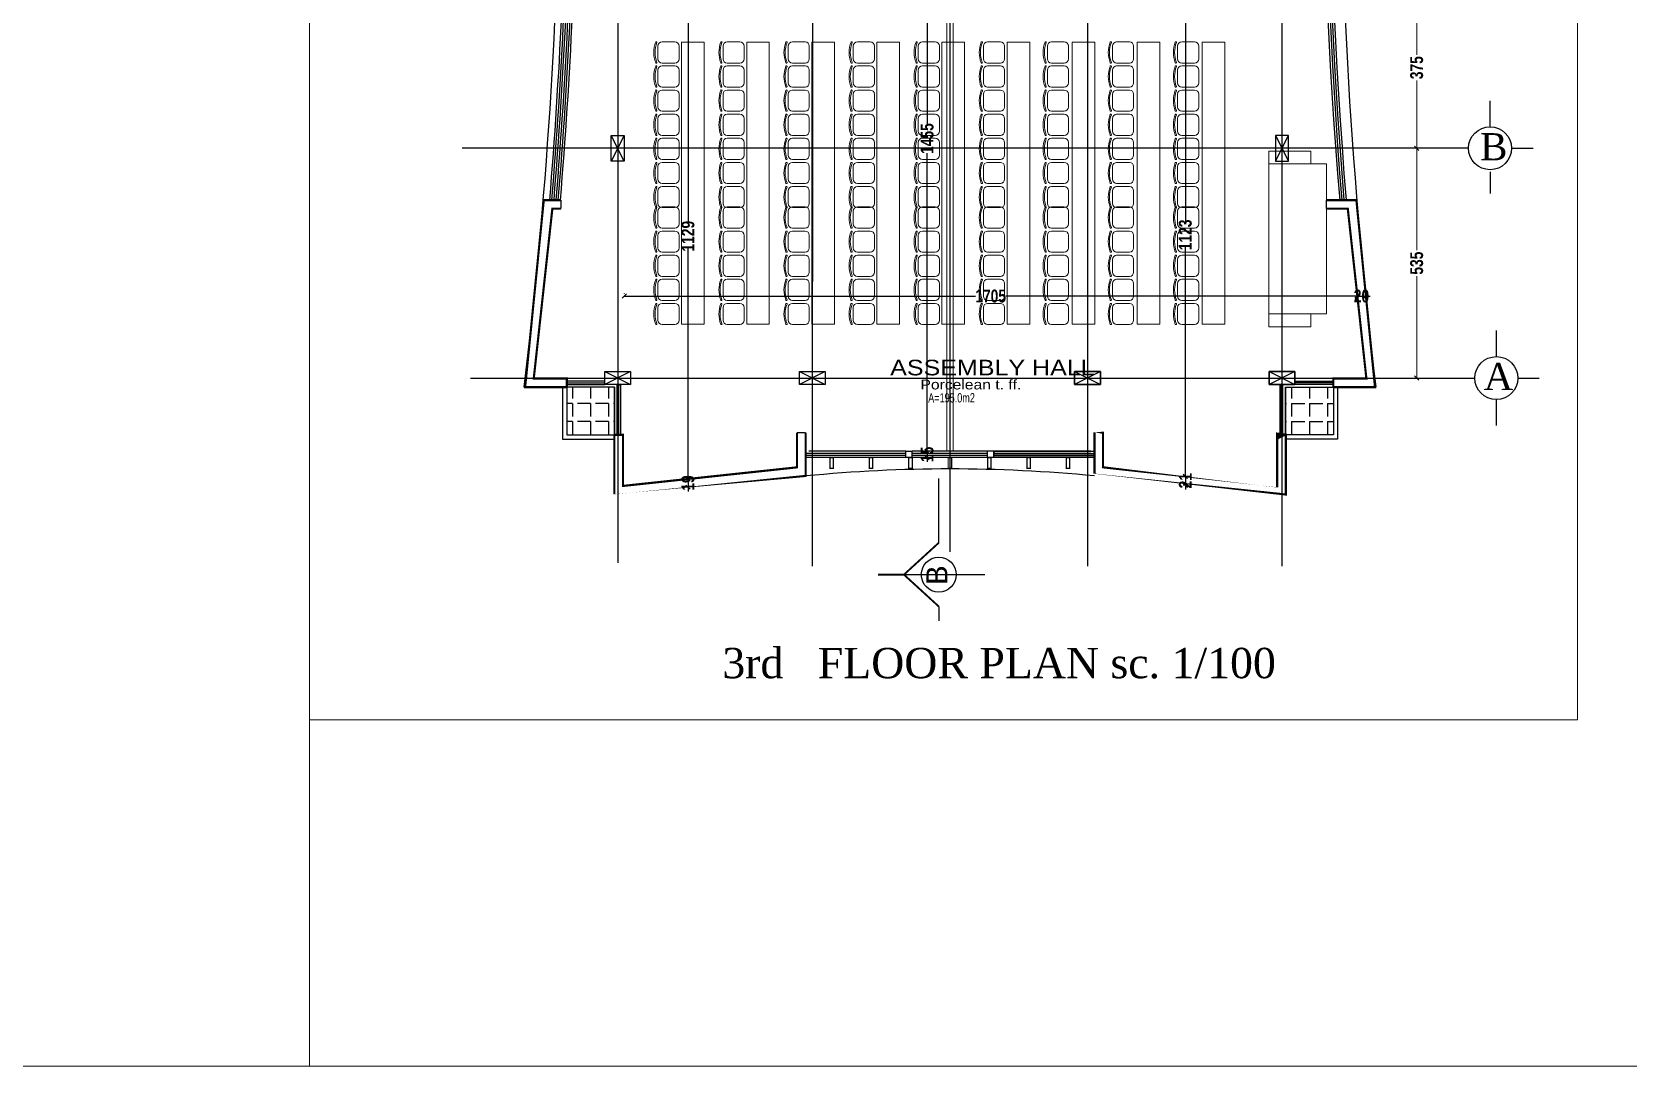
# Model space of a CAD drawing. Extents: x 285329 to 658348, y -83126 to -16980.
# Drawn here: x 352971 to 356684, y -43859 to -41452 of the extents above; entities that cross this region are included whole.
import ezdxf

# ---------------------------------------------------------------- set-up
doc = ezdxf.new("R2010")
doc.units = 0
doc.layers.get('0').update_dxf_attribs({"linetype": 'CONTINUOUS'})
doc.layers.get('DEFPOINTS').update_dxf_attribs({"color": 9, "linetype": 'CONTINUOUS'})
for name, color, linetype, lineweight in [('A-text finishing', 6, 'CONTINUOUS', 13), ('A-text function', 30, 'CONTINUOUS', 20), ('FURNITURE___EQUIPMENT', 114, 'CONTINUOUS', 15), ('VIS', 8, 'CONTINUOUS', 18)]:
    doc.layers.add(name, color=color, linetype=linetype, lineweight=lineweight)
for name, color, linetype in [('AXIS', 1, 'CONTINUOUS'), ('COLUMN', 5, 'CONTINUOUS'), ('DIM', 3, 'CONTINUOUS'), ('FURNITURE', 4, 'CONTINUOUS'), ('TEXT', 3, 'CONTINUOUS'), ('WALL', 7, 'CONTINUOUS'), ('WALL1', 2, 'CONTINUOUS')]:
    doc.layers.add(name, color=color, linetype=linetype)
doc.styles.add('ARIAL', font='BOD_CB.TTF', dxfattribs={"width": 1.199999999999999})
doc.styles.add('CITYBLUEPRINT', font='cityb___.ttf', dxfattribs={"width": 0.8})
doc.styles.get("Standard").update_dxf_attribs({"font": 'sanss___.ttf', "height": 15})
doc.styles.add('style2', font='romantic.ttf', dxfattribs={"height": 50})
doc.dimstyles.new('50', dxfattribs={"dimtxt": 30, "dimasz": 10, "dimexe": 5, "dimexo": 6, "dimgap": 5, "dimtad": 0, "dimdec": 0, "dimdsep": 46, "dimtxsty": 'CITYBLUEPRINT', "dimblk1": 'OBLIQUE', "dimblk2": 'OBLIQUE', "dimsah": 1, "dimcen": 0.05, "dimdle": 0.03, "dimclre": 22, "dimclrt": 7, "dimadec": 0, "dimazin": 0, "dimtfac": 1, "dimtdec": 0, "dimtix": 1, "dimtmove": 0, "dimatfit": 3, "dimldrblk": 'OBLIQUE', "dimfxl": 1, "dimtolj": 1, "dimtzin": 0, "dimarcsym": 0})

# ---------------------------------------------------------------- blocks, each defined once
blk = doc.blocks.new('TAB-5')
at = {"layer": 'FURNITURE', "lineweight": 0}
for p, q in [((-538.5593820248613, 1187.717737320665), (-238.5593820248614, 1187.717737320665)), ((-638.5593820248612, 787.7177373206648), (-638.5593820248612, 1087.717737320665)), ((-138.5593820248614, 1087.717737320665), (-138.5593820248614, 787.7177373206648)), ((-238.5593820248614, 687.7177373206648), (-538.5593820248613, 687.7177373206648))]:
    blk.add_line(p, q, dxfattribs=at)
for centre, radius, start, end in [((-620.8146965580526, 1229.186364258959), 20.08761812919474, 170.1282860094224, 222.6470650149485), ((-630.7529582679854, 1230.9158132179), 9.999999999999998, 111.1600114432705, 170.1282860094224), ((-538.5593820248613, 1087.717737320665), 100, 90, 180), ((-628.2345515308552, 1222.352200689303), 9.999999999999998, 222.6470650149485, 291.2242812019994), ((-388.5593820248613, 605.2085788946424), 680.9450584492434, 69.01053085055398, 111.1600114432705), ((-388.5593820248613, 605.2085788946424), 652.0501769492972, 68.89477812325246, 111.2242812019992), ((-238.5593820248614, 1087.717737320665), 100, 0, 90), ((-150.1671394524164, 1222.848907468171), 9.999999999999998, 248.8947781232525, 321.0795235193371), ((-148.2293088491424, 1231.633935489677), 9.999999999999998, 14.04189009814388, 69.01053085055398), ((-158.0154947548872, 1229.186364258959), 20.08761812919474, 321.0795235193371, 14.04189009814388), ((-538.5593820248613, 787.7177373206648), 100, 180, 270), ((-238.5593820248614, 787.7177373206648), 100, 270, 0)]:
    blk.add_arc(centre, radius, start, end, dxfattribs=at)
blk = doc.blocks.new('sec')
at = {"layer": 'WALL'}
for p, q in [((0, 105.8532076054325), (0, 319.4481774866144)), ((0, 105.8532076054325), (-115.7147705813695, 0)), ((-115.7147705813695, 0), (153.667668904105, 0)), ((0, -105.8532076054325), (0, -153.7743780556848))]:
    blk.add_line(p, q, dxfattribs=at)
at = {"layer": 'WALL', "const_width": 6}
for points in [[(0, 105.8532076054325), (-115.7147705813695, 0), (-201.5248270763404, 0)], [(0, -105.8532076054325), (-115.7147705813695, 0)]]:
    blk.add_lwpolyline(points, dxfattribs=at)
at = {"layer": 'WALL'}
blk.add_circle((0, 0), 57.93203715517805, dxfattribs=at)
blk = doc.blocks.new('COLUMN')
at = {"layer": 'AXIS'}
for p, q in [((236924.6994773077, -9644.256519553426), (236984.6994773077, -9674.256519553428)), ((236984.6994773077, -9644.256519553426), (236924.6994773077, -9674.256519553428))]:
    blk.add_line(p, q, dxfattribs=at)
at = {"layer": 'COLUMN'}
blk.add_lwpolyline([(236924.6994773077, -9644.256519553426), (236984.6994773077, -9644.256519553426), (236984.6994773077, -9674.256519553428), (236924.6994773077, -9674.256519553428)], close=True, dxfattribs=at)
blk = doc.blocks.new('_Oblique')
at = {"color": 0, "lineweight": -2}
blk.add_line((-0.5, -0.5), (0.5, 0.5), dxfattribs=at)
blk = doc.blocks.new('*D2210')
at = {"layer": 'DEFPOINTS', "color": 0, "linetype": 'Continuous', "lineweight": 5, "transparency": 16777216}
for p in [(329436.7379161645, -12978.66452399109), (329436.7379161637, -13353.66136426775), (329436.7379161645, -13353.66136426775)]:
    blk.add_point(p, dxfattribs=at)
at = {"layer": 'VIS', "color": 22, "linetype": 'Continuous', "lineweight": -2, "transparency": 16777216}
for p, q in [((329430.7379161645, -12978.66452399109), (329431.7379161645, -12978.66452399109)), ((329442.7379161637, -13353.66136426775), (329441.7379161645, -13353.66136426775))]:
    blk.add_line(p, q, dxfattribs=at)
at = {"layer": 'VIS', "color": 24, "linetype": 'Continuous', "lineweight": -2, "transparency": 16777216}
for p, q in [((329436.7379161645, -12978.63452399108), (329436.7379161645, -13136.47552196254)), ((329436.7379161645, -13353.69136426775), (329436.7379161645, -13195.85036629629))]:
    blk.add_line(p, q, dxfattribs=at)
at = {"layer": 'VIS', "color": 24, "linetype": 'Continuous', "lineweight": -2, "transparency": 16777216, "xscale": 10, "yscale": 10, "zscale": 10}
for p, rotation in [((329436.7379161645, -12978.66452399109), 90), ((329436.7379161645, -13353.66136426775), 270)]:
    blk.add_blockref('_Oblique', p, dxfattribs=dict(at, rotation=rotation))
at = {"layer": 'VIS', "color": 30, "linetype": 'Continuous', "lineweight": 5, "transparency": 16777216, "insert": (329436.7379161645, -13166.16294412937), "char_height": 30, "attachment_point": 5, "rotation": 90, "style": 'CITYBLUEPRINT'}
blk.add_mtext('\\A1;375', dxfattribs=at)
blk = doc.blocks.new('*D2211')
at = {"layer": 'DEFPOINTS', "color": 0, "linetype": 'Continuous', "lineweight": 5, "transparency": 16777216}
for p in [(329436.7379161645, -13353.69136426775), (329436.7379161637, -13888.53321777554), (329436.7379161653, -13888.53321777554)]:
    blk.add_point(p, dxfattribs=at)
at = {"layer": 'VIS', "color": 24, "linetype": 'Continuous', "lineweight": -2, "transparency": 16777216}
for p, q in [((329436.7379161653, -13353.66136426775), (329436.7379161653, -13591.15587757208)), ((329436.7379161653, -13888.56321777554), (329436.7379161653, -13651.06870447121))]:
    blk.add_line(p, q, dxfattribs=at)
at = {"layer": 'VIS', "color": 22, "linetype": 'Continuous', "lineweight": -2, "transparency": 16777216}
for p, q in [((329442.7379161645, -13353.69136426775), (329441.7379161652, -13353.69136426775)), ((329442.7379161637, -13888.53321777554), (329441.7379161652, -13888.53321777554))]:
    blk.add_line(p, q, dxfattribs=at)
at = {"layer": 'VIS', "color": 24, "linetype": 'Continuous', "lineweight": -2, "transparency": 16777216, "xscale": 10, "yscale": 10, "zscale": 10}
for p, rotation in [((329436.7379161653, -13353.69136426775), 90), ((329436.7379161653, -13888.53321777554), 270)]:
    blk.add_blockref('_Oblique', p, dxfattribs=dict(at, rotation=rotation))
at = {"layer": 'VIS', "color": 30, "linetype": 'Continuous', "lineweight": 5, "transparency": 16777216, "insert": (329436.7379161653, -13621.11229102159), "char_height": 30, "attachment_point": 5, "rotation": 90, "style": 'CITYBLUEPRINT'}
blk.add_mtext('\\A1;535', dxfattribs=at)
blk = doc.blocks.new('*D2454')
at = {"layer": 'DEFPOINTS', "color": 0, "linetype": 'Continuous', "lineweight": 5, "transparency": 16777216}
for p in [(354499.2237919385, -41362.7063865403), (354497.0967299658, -42492.11159157423), (354499.7748191839, -42492.11159157423)]:
    blk.add_point(p, dxfattribs=at)
at = {"layer": 'VIS', "color": 22, "linetype": 'Continuous', "lineweight": -2, "transparency": 16777216}
for p, q in [((354493.2237919385, -41362.7063865403), (354492.0967299658, -41362.7063865403)), ((354493.7748191839, -42492.11159157423), (354492.0967299658, -42492.11159157423))]:
    blk.add_line(p, q, dxfattribs=at)
at = {"layer": 'VIS', "color": 0, "linetype": 'Continuous', "lineweight": -2, "transparency": 16777216}
for p, q in [((354497.0967299658, -41362.6763865403), (354497.0967299658, -41899.47001022787)), ((354497.0967299658, -42492.14159157423), (354497.0967299658, -41955.34796788666))]:
    blk.add_line(p, q, dxfattribs=at)
at = {"layer": 'VIS', "color": 0, "linetype": 'Continuous', "lineweight": -2, "transparency": 16777216, "xscale": 10, "yscale": 10, "zscale": 10}
for p, rotation in [((354497.0967299658, -41362.7063865403), 90), ((354497.0967299658, -42492.11159157423), 270)]:
    blk.add_blockref('_Oblique', p, dxfattribs=dict(at, rotation=rotation))
at = {"layer": 'VIS', "color": 7, "linetype": 'Continuous', "lineweight": 5, "transparency": 16777216, "insert": (354497.0967299658, -41927.40898905721), "char_height": 30, "attachment_point": 5, "rotation": 90, "style": 'CITYBLUEPRINT'}
blk.add_mtext('\\A1;1129', dxfattribs=at)
blk = doc.blocks.new('*D2455')
at = {"layer": 'DEFPOINTS', "color": 0, "linetype": 'Continuous', "lineweight": 5, "transparency": 16777216}
for p in [(354497.0967299658, -42511.46351712853), (354499.7748191839, -42492.11159157423), (354501.6562411685, -42511.46351712853)]:
    blk.add_point(p, dxfattribs=at)
at = {"layer": 'VIS', "color": 22, "linetype": 'Continuous', "lineweight": -2, "transparency": 16777216}
for p, q in [((354493.7748191839, -42492.11159157423), (354492.0967299658, -42492.11159157423)), ((354495.6562411685, -42511.46351712853), (354492.0967299658, -42511.46351712853))]:
    blk.add_line(p, q, dxfattribs=at)
at = {"layer": 'VIS', "color": 0, "linetype": 'Continuous', "lineweight": -2, "transparency": 16777216}
for p, q in [((354497.0967299658, -42492.11159157423), (354497.0967299658, -42482.11159157423)), ((354497.0967299658, -42492.11159157423), (354497.0967299658, -42511.46351712853)), ((354497.0967299658, -42511.46351712853), (354497.0967299658, -42521.46351712853))]:
    blk.add_line(p, q, dxfattribs=at)
at = {"layer": 'VIS', "color": 0, "linetype": 'Continuous', "lineweight": -2, "transparency": 16777216, "xscale": 10, "yscale": 10, "zscale": 10}
for p, rotation in [((354497.0967299658, -42492.11159157423), 270), ((354497.0967299658, -42511.46351712853), 90)]:
    blk.add_blockref('_Oblique', p, dxfattribs=dict(at, rotation=rotation))
at = {"layer": 'VIS', "color": 7, "linetype": 'Continuous', "lineweight": 5, "transparency": 16777216, "insert": (354497.0967299658, -42501.78755435133), "char_height": 30, "attachment_point": 5, "rotation": 90, "style": 'CITYBLUEPRINT'}
blk.add_mtext('\\A1;19', dxfattribs=at)
blk = doc.blocks.new('*D2459')
at = {"layer": 'DEFPOINTS', "color": 0, "linetype": 'Continuous', "lineweight": 5, "transparency": 16777216}
for p in [(355064.1647234976, -40972.71338443355), (355051.7316329941, -42427.72617808858), (355053.4207978451, -42427.72617808858)]:
    blk.add_point(p, dxfattribs=at)
at = {"layer": 'VIS', "color": 22, "linetype": 'Continuous', "lineweight": -2, "transparency": 16777216}
for p, q in [((355058.1647234976, -40972.71338443355), (355048.4207978451, -40972.71338443355)), ((355057.7316329941, -42427.72617808858), (355058.4207978451, -42427.72617808858))]:
    blk.add_line(p, q, dxfattribs=at)
at = {"layer": 'VIS', "color": 0, "linetype": 'Continuous', "lineweight": -2, "transparency": 16777216}
for p, q in [((355053.4207978451, -40972.68338443355), (355053.4207978451, -41666.34805025235)), ((355053.4207978451, -42427.75617808858), (355053.4207978451, -41734.09151226978))]:
    blk.add_line(p, q, dxfattribs=at)
at = {"layer": 'VIS', "color": 0, "linetype": 'Continuous', "lineweight": -2, "transparency": 16777216, "xscale": 10, "yscale": 10, "zscale": 10}
for p, rotation in [((355053.4207978451, -40972.71338443355), 90), ((355053.4207978451, -42427.72617808858), 270)]:
    blk.add_blockref('_Oblique', p, dxfattribs=dict(at, rotation=rotation))
at = {"layer": 'VIS', "color": 7, "linetype": 'Continuous', "lineweight": 5, "transparency": 16777216, "insert": (355053.4207978451, -41700.219781261), "char_height": 30, "attachment_point": 5, "rotation": 90, "style": 'CITYBLUEPRINT'}
blk.add_mtext('\\A1;1455', dxfattribs=at)
blk = doc.blocks.new('*D2460')
at = {"layer": 'DEFPOINTS', "color": 0, "linetype": 'Continuous', "lineweight": 5, "transparency": 16777216}
for p in [(355051.7316329941, -42427.72617808858), (355051.7316329941, -42442.72617808857), (355053.4207978451, -42442.72617808857)]:
    blk.add_point(p, dxfattribs=at)
at = {"layer": 'VIS', "color": 0, "linetype": 'Continuous', "lineweight": -2, "transparency": 16777216}
for p, q in [((355053.4207978451, -42427.72617808858), (355053.4207978451, -42417.72617808858)), ((355053.4207978451, -42427.72617808858), (355053.4207978451, -42442.72617808857)), ((355053.4207978451, -42442.72617808857), (355053.4207978451, -42452.72617808857))]:
    blk.add_line(p, q, dxfattribs=at)
at = {"layer": 'VIS', "color": 22, "linetype": 'Continuous', "lineweight": -2, "transparency": 16777216}
for p, q in [((355057.7316329941, -42427.72617808858), (355058.4207978451, -42427.72617808858)), ((355057.7316329941, -42442.72617808857), (355058.4207978451, -42442.72617808857))]:
    blk.add_line(p, q, dxfattribs=at)
at = {"layer": 'VIS', "color": 0, "linetype": 'Continuous', "lineweight": -2, "transparency": 16777216, "xscale": 10, "yscale": 10, "zscale": 10}
for p, rotation in [((355053.4207978451, -42427.72617808858), 270), ((355053.4207978451, -42442.72617808857), 90)]:
    blk.add_blockref('_Oblique', p, dxfattribs=dict(at, rotation=rotation))
at = {"layer": 'VIS', "color": 7, "linetype": 'Continuous', "lineweight": 5, "transparency": 16777216, "insert": (355053.4207978451, -42435.22617808852), "char_height": 30, "attachment_point": 5, "rotation": 90, "style": 'CITYBLUEPRINT'}
blk.add_mtext('\\A1;15', dxfattribs=at)
blk = doc.blocks.new('*D2463')
at = {"layer": 'DEFPOINTS', "color": 0, "linetype": 'Continuous', "lineweight": 5, "transparency": 16777216}
for p in [(355648.2257739865, -41362.70638652933), (355654.1494971654, -42485.93075070693), (355655.9380149884, -42485.93075070693)]:
    blk.add_point(p, dxfattribs=at)
at = {"layer": 'VIS', "color": 0, "linetype": 'Continuous', "lineweight": -2, "transparency": 16777216}
for p, q in [((355654.1494971654, -41362.67638652933), (355654.1494971654, -41896.37958978874)), ((355654.1494971654, -42485.96075070693), (355654.1494971654, -41952.25754744752))]:
    blk.add_line(p, q, dxfattribs=at)
at = {"layer": 'VIS', "color": 22, "linetype": 'Continuous', "lineweight": -2, "transparency": 16777216}
for p, q in [((355654.2257739865, -41362.70638652933), (355659.1494971654, -41362.70638652933)), ((355649.9380149884, -42485.93075070693), (355649.1494971654, -42485.93075070693))]:
    blk.add_line(p, q, dxfattribs=at)
at = {"layer": 'VIS', "color": 0, "linetype": 'Continuous', "lineweight": -2, "transparency": 16777216, "xscale": 10, "yscale": 10, "zscale": 10}
for p, rotation in [((355654.1494971654, -41362.70638652933), 90), ((355654.1494971654, -42485.93075070693), 270)]:
    blk.add_blockref('_Oblique', p, dxfattribs=dict(at, rotation=rotation))
at = {"layer": 'VIS', "color": 7, "linetype": 'Continuous', "lineweight": 5, "transparency": 16777216, "insert": (355654.1494971654, -41924.31856861807), "char_height": 30, "attachment_point": 5, "rotation": 90, "style": 'CITYBLUEPRINT'}
blk.add_mtext('\\A1;1123', dxfattribs=at)
blk = doc.blocks.new('*D2464')
at = {"layer": 'DEFPOINTS', "color": 0, "linetype": 'Continuous', "lineweight": 5, "transparency": 16777216}
for p in [(355654.1494971654, -42506.93460501253), (355655.9380149884, -42485.93075070693), (355665.3357008551, -42506.93460501253)]:
    blk.add_point(p, dxfattribs=at)
at = {"layer": 'VIS', "color": 0, "linetype": 'Continuous', "lineweight": -2, "transparency": 16777216}
for p, q in [((355654.1494971654, -42485.93075070693), (355654.1494971654, -42475.93075070693)), ((355654.1494971654, -42485.93075070693), (355654.1494971654, -42506.93460501253)), ((355654.1494971654, -42506.93460501253), (355654.1494971654, -42516.93460501253))]:
    blk.add_line(p, q, dxfattribs=at)
at = {"layer": 'VIS', "color": 22, "linetype": 'Continuous', "lineweight": -2, "transparency": 16777216}
for p, q in [((355649.9380149884, -42485.93075070693), (355649.1494971654, -42485.93075070693)), ((355659.3357008551, -42506.93460501253), (355649.1494971654, -42506.93460501253))]:
    blk.add_line(p, q, dxfattribs=at)
at = {"layer": 'VIS', "color": 0, "linetype": 'Continuous', "lineweight": -2, "transparency": 16777216, "xscale": 10, "yscale": 10, "zscale": 10}
for p, rotation in [((355654.1494971654, -42485.93075070693), 270), ((355654.1494971654, -42506.93460501253), 90)]:
    blk.add_blockref('_Oblique', p, dxfattribs=dict(at, rotation=rotation))
at = {"layer": 'VIS', "color": 7, "linetype": 'Continuous', "lineweight": 5, "transparency": 16777216, "insert": (355654.1494971654, -42496.43267785967), "char_height": 30, "attachment_point": 5, "rotation": 90, "style": 'CITYBLUEPRINT'}
blk.add_mtext('\\A1;21', dxfattribs=at)
blk = doc.blocks.new('*D2488')
at = {"layer": 'DEFPOINTS', "color": 0, "linetype": 'Continuous', "lineweight": 5, "transparency": 16777216}
for p in [(354348.6745963797, -42066.78770158144), (356053.6958287807, -42060.99278717723), (356053.6958287807, -42066.78770158144)]:
    blk.add_point(p, dxfattribs=at)
at = {"layer": 'VIS', "color": 0, "linetype": 'Continuous', "lineweight": -2, "transparency": 16777216}
for p, q in [((354348.6445963797, -42066.78770158144), (355165.7593097159, -42066.78770158144)), ((356053.7258287807, -42066.78770158144), (355236.6111154445, -42066.78770158144))]:
    blk.add_line(p, q, dxfattribs=at)
at = {"layer": 'VIS', "color": 22, "linetype": 'Continuous', "lineweight": -2, "transparency": 16777216}
for p, q in [((354348.6745963797, -42060.78770158144), (354348.6745963797, -42061.78770158144)), ((356053.6958287807, -42066.99278717723), (356053.6958287807, -42071.78770158144))]:
    blk.add_line(p, q, dxfattribs=at)
at = {"layer": 'VIS', "color": 0, "linetype": 'Continuous', "lineweight": -2, "transparency": 16777216, "xscale": 10, "yscale": 10, "zscale": 10, "rotation": 180}
blk.add_blockref('_Oblique', (354348.6745963797, -42066.78770158144), dxfattribs=at)
at = {"layer": 'VIS', "color": 0, "linetype": 'Continuous', "lineweight": -2, "transparency": 16777216, "xscale": 10, "yscale": 10, "zscale": 10}
blk.add_blockref('_Oblique', (356053.6958287807, -42066.78770158144), dxfattribs=at)
at = {"layer": 'VIS', "color": 7, "linetype": 'Continuous', "lineweight": 5, "transparency": 16777216, "insert": (355201.1852125802, -42066.78770158144), "char_height": 30, "attachment_point": 5, "style": 'CITYBLUEPRINT'}
blk.add_mtext('\\A1;1705', dxfattribs=at)
blk = doc.blocks.new('*D2489')
at = {"layer": 'DEFPOINTS', "color": 0, "linetype": 'Continuous', "lineweight": 5, "transparency": 16777216}
for p in [(356053.6958287807, -42060.99278717723), (356074.0724233856, -42066.78770158144), (356074.0724233856, -42068.42050740232)]:
    blk.add_point(p, dxfattribs=at)
at = {"layer": 'VIS', "color": 0, "linetype": 'Continuous', "lineweight": -2, "transparency": 16777216}
for p, q in [((356053.6958287807, -42066.78770158144), (356043.6958287807, -42066.78770158144)), ((356053.6958287807, -42066.78770158144), (356074.0724233856, -42066.78770158144)), ((356074.0724233856, -42066.78770158144), (356084.0724233856, -42066.78770158144))]:
    blk.add_line(p, q, dxfattribs=at)
at = {"layer": 'VIS', "color": 22, "linetype": 'Continuous', "lineweight": -2, "transparency": 16777216}
for p, q in [((356053.6958287807, -42066.99278717723), (356053.6958287807, -42071.78770158144)), ((356074.0724233856, -42062.42050740232), (356074.0724233856, -42061.78770158144))]:
    blk.add_line(p, q, dxfattribs=at)
at = {"layer": 'VIS', "color": 0, "linetype": 'Continuous', "lineweight": -2, "transparency": 16777216, "xscale": 10, "yscale": 10, "zscale": 10}
blk.add_blockref('_Oblique', (356053.6958287807, -42066.78770158144), dxfattribs=at)
at = {"layer": 'VIS', "color": 0, "linetype": 'Continuous', "lineweight": -2, "transparency": 16777216, "xscale": 10, "yscale": 10, "zscale": 10, "rotation": 180}
blk.add_blockref('_Oblique', (356074.0724233856, -42066.78770158144), dxfattribs=at)
at = {"layer": 'VIS', "color": 7, "linetype": 'Continuous', "lineweight": 5, "transparency": 16777216, "insert": (356063.8841260832, -42066.78770158144), "char_height": 30, "attachment_point": 5, "style": 'CITYBLUEPRINT'}
blk.add_mtext('\\A1;20', dxfattribs=at)
blk = doc.blocks.new('cbcb')
at = {"layer": 'AXIS'}
for p, q in [((327577.9315000264, -10741.61950025301), (327577.9470247301, -14318.49694649232)), ((328030.9518616301, -10741.68622763726), (328030.4239028826, -14326.06264830458)), ((328671.2707710166, -10741.78054305777), (328670.7428261613, -14326.06264830458)), ((329123.2197043137, -10741.84711262657), (329122.6917594584, -14326.12921787338)), ((329607.2991260899, -13303.71840465974), (329607.2991260899, -13243.28975497657)), ((329557.2991586259, -13353.66136426799), (327215.7118144301, -13353.66136426356)), ((329657.2991260898, -13353.71840465974), (329707.2991260898, -13353.71840465974)), ((329607.2991260899, -13408.71840465974), (329607.2991260899, -13458.71840465974)), ((329621.9644977424, -13838.5902581673), (329621.9644977424, -13778.16160848412)), ((327235.0907549859, -13888.53321777554), (329571.9645302784, -13888.53321777554)), ((329671.9644977423, -13888.59025816728), (329721.9644977423, -13888.59025816728)), ((329621.9644977424, -13999.01890785046), (329621.9644977424, -13938.59025816728))]:
    blk.add_line(p, q, dxfattribs=at)
for centre in [(329607.2991260899, -13353.71840465974), (329621.9644977424, -13888.59025816728)]:
    blk.add_circle(centre, 50, dxfattribs=at)
at = {"layer": 'WALL', "linetype": 'Continuous', "rotation": 270.0000000024456}
blk.add_blockref('COLUMN', (337237.2035341674, 223601.0381134551), dxfattribs=at)
at = {"layer": 'WALL', "linetype": 'Continuous', "xscale": -1, "rotation": 90}
blk.add_blockref('COLUMN', (319463.9631847672, 223601.0381130483), dxfattribs=at)
at = {"layer": 'WALL', "linetype": 'Continuous'}
for p in [(90623.24754742248, -4229.276698222126), (91075.72442557492, -4229.276698222126), (91716.04334885355, -4229.276698222126), (92168.52022700595, -4229.276698222126)]:
    blk.add_blockref('COLUMN', p, dxfattribs=at)
at = {"layer": 'WALL', "linetype": 'Continuous', "xscale": -1}
for p in [(565625.4423034688, -4229.276698222126), (566077.9191816213, -4229.276698222126)]:
    blk.add_blockref('COLUMN', p, dxfattribs=at)
at = {"layer": 'TEXT', "char_height": 63, "width": 240.46074, "attachment_point": 1, "style": 'style2'}
for s, insert in [('B', (329584.2109003079, -13318.54666027085)), ('A', (329592.6753865733, -13853.41851377842))]:
    blk.add_mtext(s, dxfattribs=dict(at, insert=insert))
at = {"layer": 'VIS', "linetype": 'Continuous', "lineweight": 5}
for base, p1, p2, picture, middle in [((329436.7379161645, -13353.66136426775), (329436.7379161645, -12978.66452399109), (329436.7379161637, -13353.66136426775), '*D2210', (329436.7379161645, -13166.16294412937)), ((329436.7379161653, -13888.53321777554), (329436.7379161645, -13353.69136426775), (329436.7379161637, -13888.53321777554), '*D2211', (329436.7379161653, -13621.11229102159))]:
    dim = blk.add_linear_dim(base=base, p1=p1, p2=p2, angle=90, dimstyle='50', override={"dimtmove": 1}, dxfattribs=at)
    dim.commit()
    dim.dimension.update_dxf_attribs({"geometry": picture, "text_midpoint": middle})

msp = doc.modelspace()

# ---------------------------------------------------------------- hatches: boundary and pattern name
at = {"layer": 'AXIS'}
h = msp.add_hatch(dxfattribs=at)
h.set_pattern_fill('ANGLE', color=256, scale=6, style=0)
h.set_pattern_definition([(180, (592822.1235245732, -51117.66701360115), (0, -41.90999999999998), [30.48, -11.43]), (270, (592822.1235245732, -51117.66701360115), (41.90999999999998, -2.6e-15), [30.48, -11.43])])
h.paths.add_polyline_path([(354215.0880130936, -42389.63843490235), (354326.1513676823, -42389.63843490228), (354326.1513676823, -42278.57508031378), (354215.0880130936, -42278.57508031408)])
h = msp.add_hatch(dxfattribs=at)
h.set_pattern_fill('ANGLE', color=256, scale=6, style=0)
h.set_pattern_definition([(0, (117391.4518903744, -51117.66701360115), (0, -41.90999999999998), [30.48, -11.43]), (270, (117391.4518903744, -51117.66701360115), (-41.90999999999998, -2.6e-15), [30.48, -11.43])])
h.paths.add_polyline_path([(355998.4874018542, -42389.63843490235), (355887.4240472656, -42389.63843490228), (355887.4240472656, -42278.57508031378), (355998.4874018542, -42278.57508031408)])

# ---------------------------------------------------------------- linework, layer by layer
msp.add_line((355106.7877074741, -42661.74143003373), (355106.7877074741, -39010.90787492196), dxfattribs=at)
at = {"layer": 'COLUMN', "linetype": 'Continuous', "lineweight": 5}
msp.add_lwpolyline([(356566.1654193357, -38852.7842092793), (356566.1654193357, -43052.7842092793), (353616.1654193357, -43052.7842092793), (353616.1654193357, -38852.7842092793)], close=True, dxfattribs=at)
at = {"layer": 'FURNITURE'}
for points in [[(354205.0880130938, -42278.57508031375), (354205.0880130938, -42399.63843490236), (354326.1513676823, -42399.6384349023)], [(356008.4874018542, -42278.57508031375), (356008.4874018542, -42399.63843490236), (355887.4240472656, -42399.6384349023)], [(355442.3936110295, -42442.72617808859), (354770.8292609293, -42442.72617808857)], [(355003.6745963801, -42427.72617808857), (354778.1482275692, -42427.72617808857)], [(355193.9472759635, -42427.72617808858), (355018.6745963801, -42427.72617808858)], [(355434.4736447746, -42427.72617808859), (355208.9472759636, -42427.72617808858)], [(355208.9472759634, -42427.72617808857), (355434.4736447743, -42427.72617808857)]]:
    msp.add_lwpolyline(points, dxfattribs=at)
at = {"layer": 'FURNITURE', "ltscale": 3}
for points in [[(354303.6745963802, -42272.40402071299), (354303.6745963802, -42264.74613991467), (354215.0880130938, -42264.74613991489), (354215.0880130938, -42272.40402071322)], [(354332.3224272831, -42273.57508031373), (354339.9803080813, -42273.57508031373), (354339.9803080813, -42389.63843490227), (354332.3224272831, -42389.63843490227)], [(355881.2529876649, -42273.57508031373), (355873.5951068666, -42273.57508031373), (355873.5951068666, -42389.63843490227), (355881.2529876649, -42389.63843490227)], [(355908.9472759635, -42272.40402071303), (355908.9472759635, -42264.74613991469), (355998.4874018542, -42264.74613991489), (355998.4874018542, -42272.40402071322)]]:
    msp.add_lwpolyline(points, close=True, dxfattribs=at)
at = {"layer": 'FURNITURE'}
for points in [[(354326.1513676822, -42278.57508031378), (354215.0880130936, -42278.57508031384), (354215.0880130936, -42389.63843490235), (354326.1513676822, -42389.63843490228)], [(355887.4240472658, -42278.57508031378), (355998.4874018542, -42278.57508031384), (355998.4874018542, -42389.63843490235), (355887.4240472658, -42389.63843490228)]]:
    msp.add_lwpolyline(points, close=True, dxfattribs=at)
at = {"layer": 'FURNITURE', "ltscale": 3}
for points in [[(354326.1513676823, -42278.57508031378), (354215.0880130938, -42278.5750803141)], [(354326.1513676823, -42278.57508031368), (354326.1513676823, -42409.63843490225)], [(355887.4240472656, -42278.57508031368), (355887.4240472656, -42409.63843490225)], [(355887.4240472656, -42278.57508031378), (356018.4874018542, -42278.5750803141)]]:
    msp.add_lwpolyline(points, dxfattribs=at)
at = {"layer": 'FURNITURE'}
for radius, start in [(11924.27436566748, 175.0928946715304), (11914.27436566748, 175.261308771033)]:
    msp.add_arc((367901.7090031651, -40858.32820091474), radius, start, 184.738691228967, dxfattribs=at)
at = {"layer": 'FURNITURE', "ltscale": 3}
for centre, radius, start, end in [((342311.8664117831, -40858.32820091474), 11914.27436566748, 355.261308771033, 359.4124318951514), ((342311.8664117831, -40858.32820091474), 11924.27436566748, 355.261308771033, 359.4129246620328), ((355107.6180871071, -45935.49038761836), 3466.434052352442, 84.4520906704654, 95.57546719625313)]:
    msp.add_arc(centre, radius, start, end, dxfattribs=at)
at = {"layer": 'FURNITURE___EQUIPMENT'}
for points in [[(354534.8623460805, -41475.89583391904), (354482.1382014494, -41475.89583391904), (354482.1382014494, -42131.7623099415), (354534.8623460804, -42131.7623099415)], [(354686.2960287192, -41475.89583391904), (354633.571884088, -41475.89583391904), (354633.571884088, -42131.7623099415), (354686.296028719, -42131.7623099415)], [(354837.7297113577, -41475.89583391906), (354785.0055667266, -41475.89583391906), (354785.0055667266, -42131.7623099415), (354837.7297113576, -42131.7623099415)], [(354989.1633939961, -41475.89583391906), (354936.4392493651, -41475.89583391906), (354936.4392493651, -42131.76230994151), (354989.1633939961, -42131.76230994151)], [(355140.5970766348, -41475.89583391908), (355087.8729320036, -41475.89583391908), (355087.8729320036, -42131.76230994155), (355140.5970766346, -42131.76230994155)], [(355292.0307592735, -41475.89583391908), (355239.3066146423, -41475.89583391908), (355239.3066146423, -42131.76230994155), (355292.0307592733, -42131.76230994155)], [(355443.4644419118, -41475.89583391908), (355390.7402972808, -41475.89583391908), (355390.7402972808, -42131.76230994155), (355443.4644419118, -42131.76230994155)], [(355594.8981245505, -41475.89583391908), (355542.1739799193, -41475.89583391908), (355542.1739799193, -42131.76230994155), (355594.8981245505, -42131.76230994155)], [(355746.3318071892, -41475.89583391908), (355693.607662558, -41475.89583391908), (355693.607662558, -42131.76230994155), (355746.3318071892, -42131.76230994155)], [(355848.5201131961, -41759.14276744463), (355946.4798826315, -41759.14276744463), (355946.4798826315, -41729.46546586652), (355848.5201131961, -41729.46546586652)], [(355982.4240472658, -42108.34396399525), (355982.4240472658, -41759.14276744463), (355848.5201131961, -41759.14276744463), (355848.5201131961, -42108.34396399525)], [(355848.5201131961, -42108.34396399525), (355946.4798826315, -42108.34396399525), (355946.4798826315, -42138.02126557337), (355848.5201131961, -42138.02126557337)]]:
    msp.add_lwpolyline(points, close=True, dxfattribs=at)
at = {"layer": 'VIS', "linetype": 'Continuous', "lineweight": 5}
for p, q in [((353616.1654193357, -38608.69206908584), (353616.1654193357, -43858.69206908584)), ((355099.2877074741, -42427.72617808858), (355099.287707474, -41362.70638651477)), ((355114.2877074741, -42427.72617808858), (355114.2877074741, -41362.70638651413)), ((361056.4723281801, -43858.69206908584), (326417.0292412013, -43858.69206908584))]:
    msp.add_line(p, q, dxfattribs=at)
at = {"layer": 'WALL', "ltscale": 3}
for p, q in [((355003.67459638, -42442.72617808857), (355003.67459638, -42427.72617808858)), ((355003.67459638, -42427.72617808858), (355018.6745963814, -42427.72617808857)), ((355018.6745963815, -42442.72617808857), (355018.6745963814, -42427.72617808857)), ((355208.9472759622, -42427.72617808858), (355193.9472759623, -42427.72617808858)), ((355208.9472759618, -42427.72617808858), (355208.9472759629, -42435.72617808858))]:
    msp.add_line(p, q, dxfattribs=at)
at = {"layer": 'WALL', "linetype": 'Continuous', "ltscale": 3}
for p, q in [((355193.9472759634, -42442.72617808858), (355193.9472759622, -42427.72617808858)), ((355208.9472759622, -42442.72617808858), (355208.9472759622, -42427.72617808858))]:
    msp.add_line(p, q, dxfattribs=at)
at = {"layer": 'WALL', "linetype": 'Continuous', "ltscale": 3, "const_width": 5}
for points in [[(354215.088013094, -42278.57508031238), (354118.2391108671, -42278.57508031184), (354161.520061467, -41843.41049404593), (354201.7930001846, -41843.41049404607)], [(355998.4874018538, -42278.57508031084), (356095.3363040808, -42278.57508031009), (356052.0553534804, -41843.41049404426), (355982.4240472658, -41843.41049404455)], [(354201.7930001846, -41863.41049404608), (354181.5200614669, -41863.41049404598), (354138.2391108672, -42258.57508031188), (354215.088013094, -42258.57508031205), (354215.088013094, -42278.57508031205)], [(355982.4240472663, -41863.41049404455), (356032.0553534804, -41863.41049404433), (356075.3363040808, -42258.57508031015), (355998.4874018538, -42258.57508031053), (355998.4874018538, -42278.57508031052)], [(354325.650167256, -42389.63843490228), (354325.6501672563, -42528.57508031381), (354770.8292609293, -42485.29412971466), (354770.8292609293, -42384.63843490228)], [(354750.8292609295, -42384.63843490228), (354750.8292609295, -42465.29412971469), (354345.6501672563, -42508.57508031376), (354345.6501672562, -42389.63843490228), (354325.6501672563, -42389.63843490233)], [(355887.9252476917, -42389.63843489991), (355887.9252476917, -42528.57508031142), (355442.7461540185, -42485.29412971363), (355442.746154018, -42384.63843490228), (355442.7461540182, -42384.63843490228), (355462.7461540182, -42384.63843490223), (355462.7461540182, -42465.2941297136), (355867.9252476917, -42508.57508031145), (355867.9252476913, -42389.63843489996), (355887.9252476913, -42389.63843489993)]]:
    msp.add_lwpolyline(points, dxfattribs=at)
at = {"layer": 'WALL', "linetype": 'Continuous', "const_width": 3}
for points in [[(354201.7930001846, -41863.41049404608), (354201.7930001846, -41843.41049404607)], [(355982.4240472674, -41843.41049404455), (355982.4240472663, -41863.41049404455)], [(354750.8292609295, -42384.63843490228), (354770.8292609293, -42384.63843490228)], [(354770.8292609292, -42384.63843490282), (354750.8292609295, -42384.63843490282)], [(354835.4019167965, -42442.72617808857), (354835.4019167965, -42467.71397808858), (354835.4019167965, -42442.72617808857), (354835.4019167965, -42467.71397808858), (354827.4019167964, -42467.71397808858), (354827.4019167964, -42442.72617808857), (354835.4019167965, -42442.72617808857)], [(354927.0382565882, -42442.72617808857), (354927.0382565882, -42467.71397808858), (354927.0382565883, -42442.72617808857), (354927.0382565882, -42467.71397808858), (354919.0382565882, -42467.71397808858), (354919.0382565882, -42442.72617808857), (354927.0382565882, -42442.72617808857)], [(355018.6745963801, -42442.72617808857), (355018.6745963801, -42467.71397808858), (355018.6745963801, -42442.72617808857), (355018.6745963801, -42467.71397808858), (355010.67459638, -42467.71397808858), (355010.67459638, -42442.72617808857), (355018.6745963801, -42442.72617808857)], [(355110.3109361718, -42442.72617808857), (355110.3109361718, -42467.71397808858), (355110.3109361718, -42442.72617808857), (355110.3109361718, -42467.71397808858), (355102.3109361717, -42467.71397808858), (355102.3109361717, -42442.72617808857), (355110.3109361718, -42442.72617808857)], [(355193.9472759634, -42442.72617808858), (355193.9472759634, -42467.71397808858), (355193.9472759634, -42442.72617808858), (355193.9472759634, -42467.71397808858), (355201.9472759635, -42467.71397808858), (355201.9472759635, -42442.72617808858), (355193.9472759634, -42442.72617808858)], [(355285.5836157555, -42442.72617808858), (355285.5836157555, -42467.71397808858), (355285.5836157553, -42442.72617808858), (355285.5836157555, -42467.71397808858), (355293.5836157554, -42467.71397808858), (355293.5836157554, -42442.72617808858), (355285.5836157555, -42442.72617808858)], [(355285.5836157553, -42442.72617808858), (355285.5836157553, -42467.71397808858), (355285.5836157553, -42442.72617808858), (355285.5836157553, -42467.71397808858), (355293.5836157554, -42467.71397808858), (355293.5836157554, -42442.72617808858), (355285.5836157553, -42442.72617808858)], [(355377.2199555471, -42442.72617808858), (355377.2199555471, -42467.71397808858), (355377.2199555471, -42442.72617808858), (355377.2199555471, -42467.71397808858), (355385.2199555472, -42467.71397808858), (355385.2199555472, -42442.72617808858), (355377.2199555471, -42442.72617808858)], [(355434.4736447743, -42427.72617808859), (355442.7461540182, -42427.72617808858)]]:
    msp.add_lwpolyline(points, dxfattribs=at)
at = {"layer": 'WALL', "linetype": 'Continuous', "ltscale": 3}
for points in [[(355003.6745963801, -42432.72617808857), (354770.8292609293, -42432.72617808855)], [(355003.67459638, -42437.72617808857), (354770.8292609293, -42437.72617808855)], [(355193.9472759635, -42432.72617808857), (355018.6745963801, -42432.72617808857)], [(355193.9472759635, -42437.72617808858), (355018.6745963801, -42437.72617808858)], [(355434.4736447746, -42432.7261780886), (355208.9472759636, -42432.72617808857)], [(355208.9472759634, -42432.72617808857), (355442.310792154, -42432.72617808855)], [(355442.3522015917, -42437.72617808859), (355208.9472759636, -42437.72617808858)], [(355208.9472759635, -42437.72617808857), (355442.3522015917, -42437.72617808855)]]:
    msp.add_lwpolyline(points, dxfattribs=at)
at = {"layer": 'WALL1'}
for p, q in [((354215.0880130938, -42268.57508031407), (354303.6745963802, -42268.57508031382)), ((354336.1513676822, -42389.63843490227), (354336.1513676823, -42273.57508031373)), ((355877.4240472657, -42389.63843490227), (355877.4240472657, -42273.57508031373)), ((355998.4874018542, -42268.57508031407), (355908.9472759635, -42268.57508031385))]:
    msp.add_line(p, q, dxfattribs=at)
for centre, radius, start, end in [((367921.7090031649, -40858.32820091474), 11909.27436566749, 173.1508606827036, 186.8491393172964), ((367901.7090031651, -40858.32820091474), 11929.27436566749, 175.0949564613336, 184.738691228967), ((367901.7090031651, -40858.32820091474), 11919.27436566748, 175.0908311456375, 184.738691228967), ((342291.866411783, -40858.32820091474), 11909.27436566749, 353.1508606827036, 359.4121852014334), ((342291.866411783, -40858.32820091474), 11924.27436566748, 355.261308771033, 359.4129246620328), ((342311.8664117831, -40858.32820091474), 11909.27436566749, 355.2553266102889, 359.4121852014122), ((342311.8664117831, -40858.32820091474), 11919.27436566748, 355.261308771033, 359.4126783819902), ((342311.8664117831, -40858.32820091474), 11929.27436566749, 355.261308771033, 359.4131707355943), ((367921.7090031649, -40858.32820091474), 11924.27436566748, 186.8404823264078, 186.8491393172964)]:
    msp.add_arc(centre, radius, start, end, dxfattribs=at)

# ---------------------------------------------------------------- block references
at = {"layer": 'FURNITURE', "rotation": 90}
for p, xscale, yscale, zscale in [((354544.128257059, -41538.01551859155), -0.0984375003608875, 0.0984375004190952, 0.0984375), ((354695.5619396976, -41538.01551859155), -0.0984375003608875, 0.0984375004190952, 0.0984375), ((354846.9956223362, -41538.01551859156), -0.0984375003608875, 0.0984375004190952, 0.0984375), ((354998.4293049747, -41538.01551859156), -0.0984375003608875, 0.0984375004190952, 0.0984375), ((355149.8629876133, -41538.01551859158), -0.0984375003608875, 0.0984375004190952, 0.0984375), ((355301.296670252, -41538.01551859158), -0.0984375003608875, 0.0984375004190952, 0.0984375), ((355450.0031248207, -41538.01551859158), -0.0984375003608875, 0.0984375004190952, 0.0984375), ((355601.4368074592, -41538.01551859158), -0.0984375003608875, 0.0984375004190952, 0.0984375), ((355752.8704900977, -41538.01551859158), -0.0984375003608875, 0.0984375004190952, 0.0984375), ((354544.128257059, -41594.11581834084), -0.0984375003608875, 0.0984375004190952, 0.0984375), ((354695.5619396976, -41594.11581834084), -0.0984375003608875, 0.0984375004190952, 0.0984375), ((354846.9956223362, -41594.11581834085), -0.0984375003608875, 0.0984375004190952, 0.0984375), ((354998.4293049747, -41594.11581834085), -0.0984375003608875, 0.0984375004190952, 0.0984375), ((355149.8629876133, -41594.11581834087), -0.0984375003608875, 0.0984375004190952, 0.0984375), ((355301.296670252, -41594.11581834087), -0.0984375003608875, 0.0984375004190952, 0.0984375), ((355450.0031248207, -41594.11581834087), -0.0984375003608875, 0.0984375004190952, 0.0984375), ((355601.4368074592, -41594.11581834087), -0.0984375003608875, 0.0984375004190952, 0.0984375), ((355752.8704900977, -41594.11581834087), -0.0984375003608875, 0.0984375004190952, 0.0984375), ((354544.128257059, -41650.21611780123), -0.0984375003608875, 0.0984375004190952, 0.0984375), ((354695.5619396976, -41650.21611780123), -0.0984375003608875, 0.0984375004190952, 0.0984375), ((354846.9956223362, -41650.21611780125), -0.0984375003608875, 0.0984375004190952, 0.0984375), ((354998.4293049747, -41650.21611780127), -0.0984375003608875, 0.0984375004190952, 0.0984375), ((355149.8629876133, -41650.21611780128), -0.0984375003608875, 0.0984375004190952, 0.0984375), ((355301.296670252, -41650.21611780128), -0.0984375003608875, 0.0984375004190952, 0.0984375), ((355450.0031248207, -41650.21611780128), -0.0984375003608875, 0.0984375004190952, 0.0984375), ((355601.4368074592, -41650.21611780128), -0.0984375003608875, 0.0984375004190952, 0.0984375), ((355752.8704900977, -41650.21611780128), -0.0984375003608875, 0.0984375004190952, 0.0984375), ((354544.128257059, -41629.81878892494), 0.0984375003608875, 0.0984375003608875, 0.0984375003608875), ((354695.5619396976, -41629.81878892494), 0.0984375003608875, 0.0984375003608875, 0.0984375003608875), ((354846.9956223362, -41629.81878892495), 0.0984375003608875, 0.0984375003608875, 0.0984375003608875), ((354998.4293049747, -41629.81878892495), 0.0984375003608875, 0.0984375003608875, 0.0984375003608875), ((355149.8629876133, -41629.81878892496), 0.0984375003608875, 0.0984375003608875, 0.0984375003608875), ((355301.296670252, -41629.81878892496), 0.0984375003608875, 0.0984375003608875, 0.0984375003608875), ((355450.0031248207, -41629.81878892496), 0.0984375003608875, 0.0984375003608875, 0.0984375003608875), ((355601.4368074592, -41629.81878892496), 0.0984375003608875, 0.0984375003608875, 0.0984375003608875), ((355752.8704900977, -41629.81878892496), 0.0984375003608875, 0.0984375003608875, 0.0984375003608875), ((354544.128257059, -41685.9190883833), 0.0984375003608875, 0.0984375003608875, 0.0984375003608875), ((354695.5619396976, -41685.9190883833), 0.0984375003608875, 0.0984375003608875, 0.0984375003608875), ((354846.9956223362, -41685.91908838332), 0.0984375003608875, 0.0984375003608875, 0.0984375003608875), ((354998.4293049747, -41685.91908838332), 0.0984375003608875, 0.0984375003608875, 0.0984375003608875), ((355149.8629876133, -41685.91908838335), 0.0984375003608875, 0.0984375003608875, 0.0984375003608875), ((355301.296670252, -41685.91908838335), 0.0984375003608875, 0.0984375003608875, 0.0984375003608875), ((355450.0031248207, -41685.91908838335), 0.0984375003608875, 0.0984375003608875, 0.0984375003608875), ((355601.4368074592, -41685.91908838335), 0.0984375003608875, 0.0984375003608875, 0.0984375003608875), ((355752.8704900977, -41685.91908838335), 0.0984375003608875, 0.0984375003608875, 0.0984375003608875), ((354544.128257059, -41742.019387843), 0.0984375003608875, 0.0984375003608875, 0.0984375003608875), ((354695.5619396976, -41742.019387843), 0.0984375003608875, 0.0984375003608875, 0.0984375003608875), ((354846.9956223362, -41742.01938784301), 0.0984375003608875, 0.0984375003608875, 0.0984375003608875), ((354998.4293049747, -41742.01938784303), 0.0984375003608875, 0.0984375003608875, 0.0984375003608875), ((355149.8629876133, -41742.01938784305), 0.0984375003608875, 0.0984375003608875, 0.0984375003608875), ((355301.296670252, -41742.01938784305), 0.0984375003608875, 0.0984375003608875, 0.0984375003608875), ((355450.0031248207, -41742.01938784305), 0.0984375003608875, 0.0984375003608875, 0.0984375003608875), ((355601.4368074592, -41742.01938784305), 0.0984375003608875, 0.0984375003608875, 0.0984375003608875), ((355752.8704900977, -41742.01938784305), 0.0984375003608875, 0.0984375003608875, 0.0984375003608875), ((354544.128257059, -41798.11968730272), 0.0984375003608875, 0.0984375003608875, 0.0984375003608875), ((354695.5619396975, -41798.11968730272), 0.0984375003608875, 0.0984375003608875, 0.0984375003608875), ((354846.9956223361, -41798.11968730273), 0.0984375003608875, 0.0984375003608875, 0.0984375003608875), ((354998.4293049747, -41798.11968730273), 0.0984375003608875, 0.0984375003608875, 0.0984375003608875), ((355149.8629876132, -41798.11968730277), 0.0984375003608875, 0.0984375003608875, 0.0984375003608875), ((355301.2966702518, -41798.11968730277), 0.0984375003608875, 0.0984375003608875, 0.0984375003608875), ((355450.0031248207, -41798.11968730277), 0.0984375003608875, 0.0984375003608875, 0.0984375003608875), ((355601.4368074592, -41798.11968730277), 0.0984375003608875, 0.0984375003608875, 0.0984375003608875), ((355752.8704900977, -41798.11968730277), 0.0984375003608875, 0.0984375003608875, 0.0984375003608875), ((354544.128257059, -41922.26698147574), -0.0984375003608875, 0.0984375004190952, 0.0984375), ((354695.5619396975, -41922.26698147574), -0.0984375003608875, 0.0984375004190952, 0.0984375), ((354846.9956223361, -41922.26698147575), -0.0984375003608875, 0.0984375004190952, 0.0984375), ((354998.4293049747, -41922.26698147575), -0.0984375003608875, 0.0984375004190952, 0.0984375), ((355149.8629876132, -41922.26698147576), -0.0984375003608875, 0.0984375004190952, 0.0984375), ((355301.2966702518, -41922.26698147576), -0.0984375003608875, 0.0984375004190952, 0.0984375), ((355450.0031248207, -41922.26698147576), -0.0984375003608875, 0.0984375004190952, 0.0984375), ((355601.4368074592, -41922.26698147576), -0.0984375003608875, 0.0984375004190952, 0.0984375), ((355752.8704900977, -41922.26698147576), -0.0984375003608875, 0.0984375004190952, 0.0984375), ((354544.128257059, -41978.36728093545), -0.0984375003608875, 0.0984375004190952, 0.0984375), ((354695.5619396975, -41978.36728093545), -0.0984375003608875, 0.0984375004190952, 0.0984375), ((354846.9956223361, -41978.36728093546), -0.0984375003608875, 0.0984375004190952, 0.0984375), ((354998.4293049747, -41978.36728093546), -0.0984375003608875, 0.0984375004190952, 0.0984375), ((355149.8629876132, -41978.36728093546), -0.0984375003608875, 0.0984375004190952, 0.0984375), ((355301.2966702518, -41978.36728093546), -0.0984375003608875, 0.0984375004190952, 0.0984375), ((355450.0031248207, -41978.36728093546), -0.0984375003608875, 0.0984375004190952, 0.0984375), ((355601.4368074592, -41978.36728093546), -0.0984375003608875, 0.0984375004190952, 0.0984375), ((355752.8704900977, -41978.36728093546), -0.0984375003608875, 0.0984375004190952, 0.0984375), ((354544.128257059, -42034.46758039491), -0.0984375003608875, 0.0984375004190952, 0.0984375), ((354695.5619396975, -42034.46758039491), -0.0984375003608875, 0.0984375004190952, 0.0984375), ((354846.9956223361, -42034.46758039491), -0.0984375003608875, 0.0984375004190952, 0.0984375), ((354998.4293049747, -42034.46758039491), -0.0984375003608875, 0.0984375004190952, 0.0984375), ((355149.8629876132, -42034.46758039495), -0.0984375003608875, 0.0984375004190952, 0.0984375), ((355301.2966702518, -42034.46758039495), -0.0984375003608875, 0.0984375004190952, 0.0984375), ((355450.0031248207, -42034.46758039495), -0.0984375003608875, 0.0984375004190952, 0.0984375), ((355601.4368074592, -42034.46758039495), -0.0984375003608875, 0.0984375004190952, 0.0984375), ((355752.8704900977, -42034.46758039495), -0.0984375003608875, 0.0984375004190952, 0.0984375), ((354544.128257059, -42090.56787985352), -0.0984375003608875, 0.0984375004190952, 0.0984375), ((354695.5619396975, -42090.56787985352), -0.0984375003608875, 0.0984375004190952, 0.0984375), ((354846.9956223361, -42090.56787985353), -0.0984375003608875, 0.0984375004190952, 0.0984375), ((354998.4293049747, -42090.56787985353), -0.0984375003608875, 0.0984375004190952, 0.0984375), ((355149.8629876132, -42090.56787985355), -0.0984375003608875, 0.0984375004190952, 0.0984375), ((355301.2966702518, -42090.56787985355), -0.0984375003608875, 0.0984375004190952, 0.0984375), ((355450.0031248207, -42090.56787985355), -0.0984375003608875, 0.0984375004190952, 0.0984375), ((355601.4368074592, -42090.56787985355), -0.0984375003608875, 0.0984375004190952, 0.0984375), ((355752.8704900977, -42090.56787985355), -0.0984375003608875, 0.0984375004190952, 0.0984375), ((354544.128257059, -42070.17055097697), 0.0984375003608875, 0.0984375003608875, 0.0984375003608875), ((354695.5619396975, -42070.17055097697), 0.0984375003608875, 0.0984375003608875, 0.0984375003608875), ((354846.9956223361, -42070.170550977), 0.0984375003608875, 0.0984375003608875, 0.0984375003608875), ((354998.4293049747, -42070.170550977), 0.0984375003608875, 0.0984375003608875, 0.0984375003608875), ((355149.8629876132, -42070.17055097701), 0.0984375003608875, 0.0984375003608875, 0.0984375003608875), ((355301.2966702518, -42070.17055097701), 0.0984375003608875, 0.0984375003608875, 0.0984375003608875), ((355450.0031248207, -42070.17055097701), 0.0984375003608875, 0.0984375003608875, 0.0984375003608875), ((355601.4368074592, -42070.17055097701), 0.0984375003608875, 0.0984375003608875, 0.0984375003608875), ((355752.8704900977, -42070.17055097701), 0.0984375003608875, 0.0984375003608875, 0.0984375003608875)]:
    msp.add_blockref('TAB-5', p, dxfattribs=dict(at, xscale=xscale, yscale=yscale, zscale=zscale))
at = {"layer": 'VIS', "linetype": 'Continuous', "lineweight": 5}
msp.add_blockref('cbcb', (26755.72757164989, -28369.04186253826), dxfattribs=at)
at = {"layer": 'WALL1', "xscale": 0.7000000000116418, "yscale": 0.7000000000116418, "zscale": 0.7000000000116418}
msp.add_blockref('sec', (355080.457035555, -42714.99001854485), dxfattribs=at)

# ---------------------------------------------------------------- texts
at = {"layer": 'A-text finishing', "style": 'ARIAL', "width": 1.199999999999999}
msp.add_text('Porcelean t. ff.', height=22.67999999999656, dxfattribs=at).set_placement((355037.9531232793, -42283.95097362492))
at = {"layer": 'A-text function', "insert": (354967.4774814828, -42214.94611087049), "char_height": 36.2879999999945, "width": 1099.354111999845, "attachment_point": 1, "style": 'ARIAL'}
msp.add_mtext('ASSEMBLY HALL', dxfattribs=at)
at = {"layer": 'DIM', "insert": (355051.5502182063, -42693.43849423702), "char_height": 49, "width": 359.6049799999998, "attachment_point": 3, "rotation": 90.00000000000004}
msp.add_mtext('B', dxfattribs=at)
at = {"layer": 'TEXT', "width": 0.7}
msp.add_text('A=195.0m2', height=21.59999999999673, rotation=0.1269454544972719, dxfattribs=at).set_placement((355055.9586734432, -42314.46674693451))
at = {"layer": 'TEXT', "insert": (354576.9382165477, -42885.47623031874), "char_height": 70.56, "width": 3056.2551, "attachment_point": 1, "style": 'style2'}
msp.add_mtext('3rd   FLOOR PLAN sc. 1/100', dxfattribs=at)

# ---------------------------------------------------------------- dimensions: what is measured, and where the dimension line sits
at = {"layer": 'VIS', "linetype": 'Continuous', "lineweight": 5}
for base, p1, p2, picture, middle in [((355053.4207978451, -42427.72617808858), (355064.1647234976, -40972.71338443355), (355051.7316329941, -42427.72617808858), '*D2459', (355053.4207978451, -41700.219781261)), ((354497.0967299658, -42492.11159157423), (354499.2237919385, -41362.7063865403), (354499.7748191839, -42492.11159157423), '*D2454', (354497.0967299658, -41927.40898905721)), ((355654.1494971654, -42485.93075070693), (355648.2257739865, -41362.70638652933), (355655.9380149884, -42485.93075070693), '*D2463', (355654.1494971654, -41924.31856861807)), ((355053.4207978451, -42442.72617808857), (355051.7316329941, -42427.72617808858), (355051.7316329941, -42442.72617808857), '*D2460', (355053.4207978451, -42435.22617808852)), ((354497.0967299658, -42511.46351712853), (354499.7748191839, -42492.11159157423), (354501.6562411685, -42511.46351712853), '*D2455', (354497.0967299658, -42501.78755435133)), ((355654.1494971654, -42506.93460501253), (355655.9380149884, -42485.93075070693), (355665.3357008551, -42506.93460501253), '*D2464', (355654.1494971654, -42496.43267785967))]:
    dim = msp.add_linear_dim(base=base, p1=p1, p2=p2, angle=90, dimstyle='50', override={"dimtmove": 1}, dxfattribs=at)
    dim.commit()
    dim.dimension.update_dxf_attribs({"geometry": picture, "text_midpoint": middle})
for base, p1, p2, picture, middle in [((356053.6958287807, -42066.78770158144), (354348.6745963797, -42066.78770158144), (356053.6958287807, -42060.99278717723), '*D2488', (355201.1852125802, -42066.78770158144)), ((356074.0724233856, -42066.78770158144), (356053.6958287807, -42060.99278717723), (356074.0724233856, -42068.42050740232), '*D2489', (356063.8841260832, -42066.78770158144))]:
    dim = msp.add_linear_dim(base=base, p1=p1, p2=p2, dimstyle='50', override={"dimtmove": 1}, dxfattribs=at)
    dim.commit()
    dim.dimension.update_dxf_attribs({"geometry": picture, "text_midpoint": middle})

doc.saveas('drawing.dxf')
